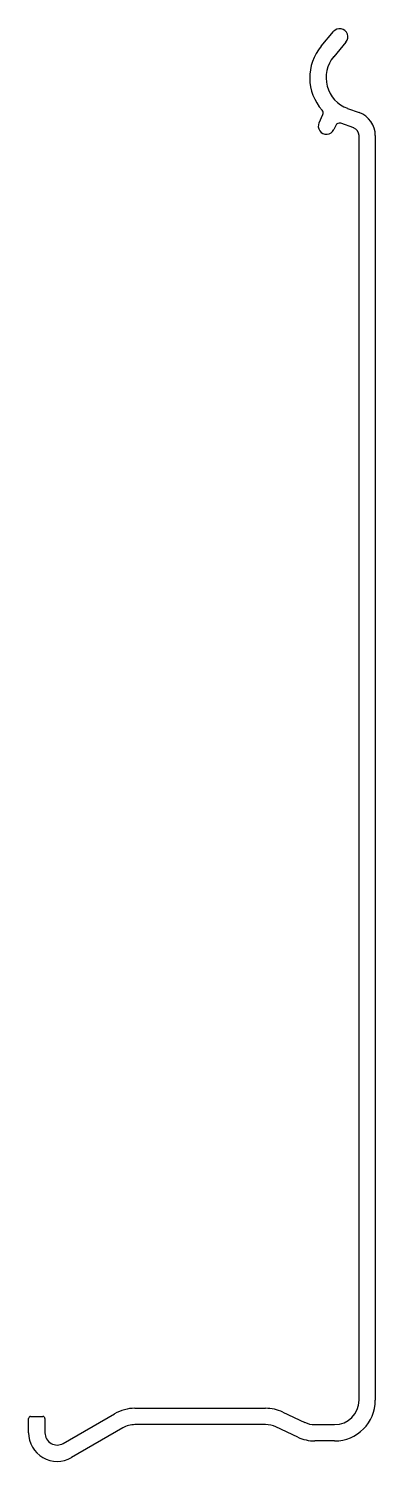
# Model space of a CAD drawing. Extents: x 5 to 47, y 6 to 182.
import ezdxf

# ---------------------------------------------------------------- set-up
doc = ezdxf.new("R2010")
doc.units = 0
doc.layers.get('0').update_dxf_attribs({"linetype": 'CONTINUOUS'})

msp = doc.modelspace()

# ---------------------------------------------------------------- linework, layer by layer
for p, q in [((40.58, 179.45), (42.07, 181.23)), ((43.61, 179.95), (42.11, 178.16)), ((40.31, 170.07), (40.77, 171.06)), ((43.8, 171.83), (45.24, 171.31)), ((42.36, 169.74), (42.12, 169.23)), ((44.56, 169.43), (42.98, 170)), ((45.21, 13.59), (45.21, 168.49)), ((47.21, 168.49), (47.21, 13.59)), ((17.75, 12.59), (33.75, 12.59)), ((4.71, 9.59), (4.71, 11.34)), ((4.96, 11.59), (6.46, 11.59)), ((6.71, 11.34), (6.71, 9.59)), ((8.96, 8.29), (15.25, 11.92)), ((33.75, 10.59), (17.75, 10.59)), ((35.86, 12.12), (38.55, 10.87)), ((39.81, 10.59), (42.21, 10.59)), ((16.25, 10.19), (9.96, 6.56)), ((37.7, 9.06), (35.02, 10.31)), ((42.21, 8.59), (39.81, 8.59))]:
    msp.add_line(p, q)
for centre, radius, start, end in [((42.84, 180.59), 1, 320, 140), ((45.17, 175.59), 6, 140.0066, 221.6338), ((45.17, 175.59), 4, 140.0066, 250), ((40.31, 171.27), 0.5, 335, 41.6338), ((44.21, 168.49), 3, 0, 69.9471), ((41.21, 169.65), 1, 154.9984, 335.0016), ((42.81, 169.53), 0.5, 70, 155), ((44.21, 168.49), 1, 0, 70), ((17.75, 7.59), 5, 90, 120), ((33.75, 7.59), 5, 65, 90), ((42.21, 13.59), 3, 270, 360), ((42.21, 13.59), 5, 270, 0), ((4.96, 11.34), 0.25, 90, 180), ((6.46, 11.34), 0.25, 0, 90), ((17.75, 7.59), 3, 90, 120), ((33.75, 7.59), 3, 65, 90), ((39.81, 13.59), 3, 245, 270), ((8.21, 9.59), 3.5, 180, 300), ((8.21, 9.59), 1.5, 180, 300), ((39.81, 13.59), 5, 245, 270)]:
    msp.add_arc(centre, radius, start, end)

doc.saveas('drawing.dxf')
